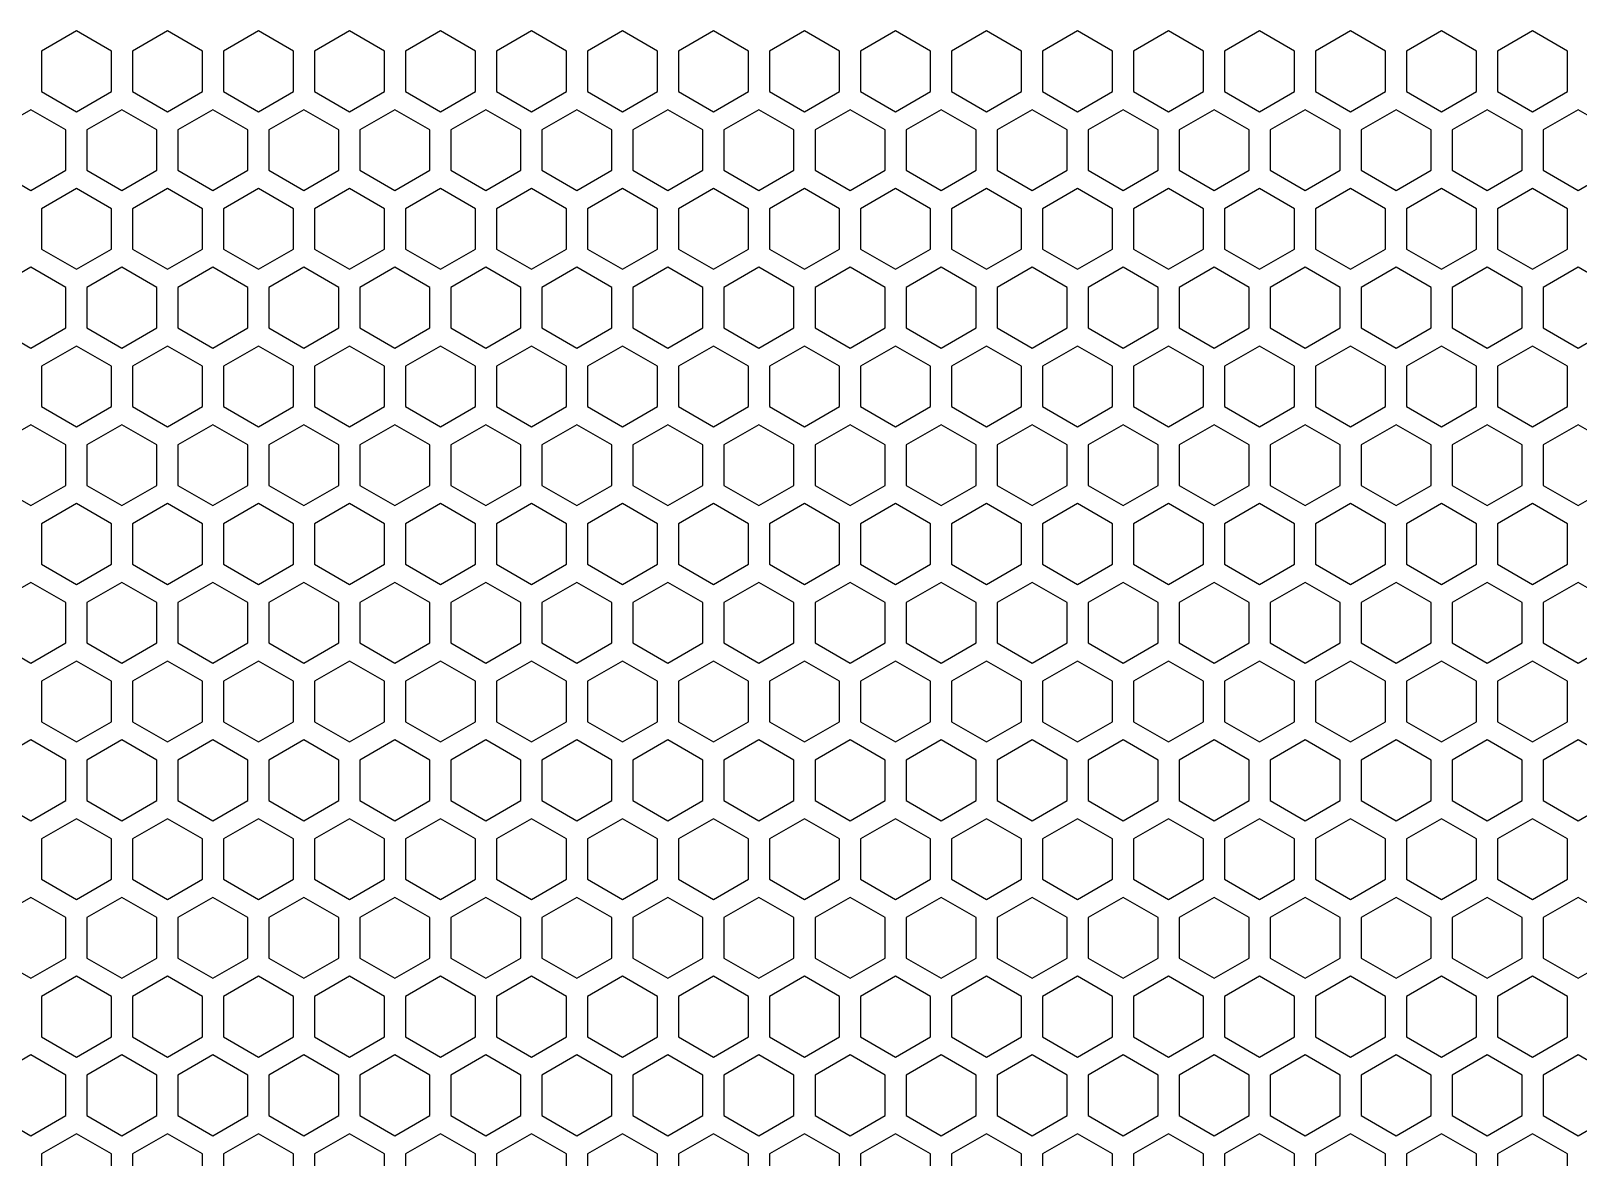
# Model space of a CAD drawing. Header units: millimetres. Extents: x 0 to 430, y 0 to 500.
# Drawn here: x 215 to 325.5, y 245.6 to 326.1 of the extents above; entities that cross this region are included whole.
import ezdxf

# ---------------------------------------------------------------- set-up
doc = ezdxf.new("R2010")
doc.units = ezdxf.units.MM
doc.layers.add('CUT', color=1, linetype='CONTINUOUS')

msp = doc.modelspace()

# ---------------------------------------------------------------- linework, layer by layer
at = {"layer": 'CUT'}
for points in [[(220.75, 324.6225), (218.25, 326.0659), (215.75, 324.6225), (215.75, 321.7358), (218.25, 320.2924), (220.75, 321.7358)], [(227.25, 324.6225), (224.75, 326.0659), (222.25, 324.6225), (222.25, 321.7358), (224.75, 320.2924), (227.25, 321.7358)], [(233.75, 324.6225), (231.25, 326.0659), (228.75, 324.6225), (228.75, 321.7358), (231.25, 320.2924), (233.75, 321.7358)], [(240.25, 324.6225), (237.75, 326.0659), (235.25, 324.6225), (235.25, 321.7358), (237.75, 320.2924), (240.25, 321.7358)], [(246.75, 324.6225), (244.25, 326.0659), (241.75, 324.6225), (241.75, 321.7358), (244.25, 320.2924), (246.75, 321.7358)], [(253.25, 324.6225), (250.75, 326.0659), (248.25, 324.6225), (248.25, 321.7358), (250.75, 320.2924), (253.25, 321.7358)], [(259.75, 324.6225), (257.25, 326.0659), (254.75, 324.6225), (254.75, 321.7358), (257.25, 320.2924), (259.75, 321.7358)], [(266.25, 324.6225), (263.75, 326.0659), (261.25, 324.6225), (261.25, 321.7358), (263.75, 320.2924), (266.25, 321.7358)], [(272.75, 324.6225), (270.25, 326.0659), (267.75, 324.6225), (267.75, 321.7358), (270.25, 320.2924), (272.75, 321.7358)], [(279.25, 324.6225), (276.75, 326.0659), (274.25, 324.6225), (274.25, 321.7358), (276.75, 320.2924), (279.25, 321.7358)], [(285.75, 324.6225), (283.25, 326.0659), (280.75, 324.6225), (280.75, 321.7358), (283.25, 320.2924), (285.75, 321.7358)], [(292.25, 324.6225), (289.75, 326.0659), (287.25, 324.6225), (287.25, 321.7358), (289.75, 320.2924), (292.25, 321.7358)], [(298.75, 324.6225), (296.25, 326.0659), (293.75, 324.6225), (293.75, 321.7358), (296.25, 320.2924), (298.75, 321.7358)], [(305.25, 324.6225), (302.75, 326.0659), (300.25, 324.6225), (300.25, 321.7358), (302.75, 320.2924), (305.25, 321.7358)], [(311.75, 324.6225), (309.25, 326.0659), (306.75, 324.6225), (306.75, 321.7358), (309.25, 320.2924), (311.75, 321.7358)], [(318.25, 324.6225), (315.75, 326.0659), (313.25, 324.6225), (313.25, 321.7358), (315.75, 320.2924), (318.25, 321.7358)], [(324.75, 324.6225), (322.25, 326.0659), (319.75, 324.6225), (319.75, 321.7358), (322.25, 320.2924), (324.75, 321.7358)], [(217.5, 318.9934), (215, 320.4367), (212.5, 318.9934), (212.5, 316.1066), (215, 314.6632), (217.5, 316.1066)], [(224, 318.9934), (221.5, 320.4367), (219, 318.9934), (219, 316.1066), (221.5, 314.6632), (224, 316.1066)], [(230.5, 318.9934), (228, 320.4367), (225.5, 318.9934), (225.5, 316.1066), (228, 314.6632), (230.5, 316.1066)], [(237, 318.9934), (234.5, 320.4367), (232, 318.9934), (232, 316.1066), (234.5, 314.6632), (237, 316.1066)], [(243.5, 318.9934), (241, 320.4367), (238.5, 318.9934), (238.5, 316.1066), (241, 314.6632), (243.5, 316.1066)], [(250, 318.9934), (247.5, 320.4367), (245, 318.9934), (245, 316.1066), (247.5, 314.6632), (250, 316.1066)], [(256.5, 318.9934), (254, 320.4367), (251.5, 318.9934), (251.5, 316.1066), (254, 314.6632), (256.5, 316.1066)], [(263, 318.9934), (260.5, 320.4367), (258, 318.9934), (258, 316.1066), (260.5, 314.6632), (263, 316.1066)], [(269.5, 318.9934), (267, 320.4367), (264.5, 318.9934), (264.5, 316.1066), (267, 314.6632), (269.5, 316.1066)], [(276, 318.9934), (273.5, 320.4367), (271, 318.9934), (271, 316.1066), (273.5, 314.6632), (276, 316.1066)], [(282.5, 318.9934), (280, 320.4367), (277.5, 318.9934), (277.5, 316.1066), (280, 314.6632), (282.5, 316.1066)], [(289, 318.9934), (286.5, 320.4367), (284, 318.9934), (284, 316.1066), (286.5, 314.6632), (289, 316.1066)], [(295.5, 318.9934), (293, 320.4367), (290.5, 318.9934), (290.5, 316.1066), (293, 314.6632), (295.5, 316.1066)], [(302, 318.9934), (299.5, 320.4367), (297, 318.9934), (297, 316.1066), (299.5, 314.6632), (302, 316.1066)], [(308.5, 318.9934), (306, 320.4367), (303.5, 318.9934), (303.5, 316.1066), (306, 314.6632), (308.5, 316.1066)], [(315, 318.9934), (312.5, 320.4367), (310, 318.9934), (310, 316.1066), (312.5, 314.6632), (315, 316.1066)], [(321.5, 318.9934), (319, 320.4367), (316.5, 318.9934), (316.5, 316.1066), (319, 314.6632), (321.5, 316.1066)], [(328, 318.9934), (325.5, 320.4367), (323, 318.9934), (323, 316.1066), (325.5, 314.6632), (328, 316.1066)], [(220.75, 313.3642), (218.25, 314.8076), (215.75, 313.3642), (215.75, 310.4774), (218.25, 309.0341), (220.75, 310.4774)], [(227.25, 313.3642), (224.75, 314.8076), (222.25, 313.3642), (222.25, 310.4774), (224.75, 309.0341), (227.25, 310.4774)], [(233.75, 313.3642), (231.25, 314.8076), (228.75, 313.3642), (228.75, 310.4774), (231.25, 309.0341), (233.75, 310.4774)], [(240.25, 313.3642), (237.75, 314.8076), (235.25, 313.3642), (235.25, 310.4774), (237.75, 309.0341), (240.25, 310.4774)], [(246.75, 313.3642), (244.25, 314.8076), (241.75, 313.3642), (241.75, 310.4774), (244.25, 309.0341), (246.75, 310.4774)], [(253.25, 313.3642), (250.75, 314.8076), (248.25, 313.3642), (248.25, 310.4774), (250.75, 309.0341), (253.25, 310.4774)], [(259.75, 313.3642), (257.25, 314.8076), (254.75, 313.3642), (254.75, 310.4774), (257.25, 309.0341), (259.75, 310.4774)], [(266.25, 313.3642), (263.75, 314.8076), (261.25, 313.3642), (261.25, 310.4774), (263.75, 309.0341), (266.25, 310.4774)], [(272.75, 313.3642), (270.25, 314.8076), (267.75, 313.3642), (267.75, 310.4774), (270.25, 309.0341), (272.75, 310.4774)], [(279.25, 313.3642), (276.75, 314.8076), (274.25, 313.3642), (274.25, 310.4774), (276.75, 309.0341), (279.25, 310.4774)], [(285.75, 313.3642), (283.25, 314.8076), (280.75, 313.3642), (280.75, 310.4774), (283.25, 309.0341), (285.75, 310.4774)], [(292.25, 313.3642), (289.75, 314.8076), (287.25, 313.3642), (287.25, 310.4774), (289.75, 309.0341), (292.25, 310.4774)], [(298.75, 313.3642), (296.25, 314.8076), (293.75, 313.3642), (293.75, 310.4774), (296.25, 309.0341), (298.75, 310.4774)], [(305.25, 313.3642), (302.75, 314.8076), (300.25, 313.3642), (300.25, 310.4774), (302.75, 309.0341), (305.25, 310.4774)], [(311.75, 313.3642), (309.25, 314.8076), (306.75, 313.3642), (306.75, 310.4774), (309.25, 309.0341), (311.75, 310.4774)], [(318.25, 313.3642), (315.75, 314.8076), (313.25, 313.3642), (313.25, 310.4774), (315.75, 309.0341), (318.25, 310.4774)], [(324.75, 313.3642), (322.25, 314.8076), (319.75, 313.3642), (319.75, 310.4774), (322.25, 309.0341), (324.75, 310.4774)], [(217.5, 307.735), (215, 309.1784), (212.5, 307.735), (212.5, 304.8483), (215, 303.4049), (217.5, 304.8483)], [(224, 307.735), (221.5, 309.1784), (219, 307.735), (219, 304.8483), (221.5, 303.4049), (224, 304.8483)], [(230.5, 307.735), (228, 309.1784), (225.5, 307.735), (225.5, 304.8483), (228, 303.4049), (230.5, 304.8483)], [(237, 307.735), (234.5, 309.1784), (232, 307.735), (232, 304.8483), (234.5, 303.4049), (237, 304.8483)], [(243.5, 307.735), (241, 309.1784), (238.5, 307.735), (238.5, 304.8483), (241, 303.4049), (243.5, 304.8483)], [(250, 307.735), (247.5, 309.1784), (245, 307.735), (245, 304.8483), (247.5, 303.4049), (250, 304.8483)], [(256.5, 307.735), (254, 309.1784), (251.5, 307.735), (251.5, 304.8483), (254, 303.4049), (256.5, 304.8483)], [(263, 307.735), (260.5, 309.1784), (258, 307.735), (258, 304.8483), (260.5, 303.4049), (263, 304.8483)], [(269.5, 307.735), (267, 309.1784), (264.5, 307.735), (264.5, 304.8483), (267, 303.4049), (269.5, 304.8483)], [(276, 307.735), (273.5, 309.1784), (271, 307.735), (271, 304.8483), (273.5, 303.4049), (276, 304.8483)], [(282.5, 307.735), (280, 309.1784), (277.5, 307.735), (277.5, 304.8483), (280, 303.4049), (282.5, 304.8483)], [(289, 307.735), (286.5, 309.1784), (284, 307.735), (284, 304.8483), (286.5, 303.4049), (289, 304.8483)], [(295.5, 307.735), (293, 309.1784), (290.5, 307.735), (290.5, 304.8483), (293, 303.4049), (295.5, 304.8483)], [(302, 307.735), (299.5, 309.1784), (297, 307.735), (297, 304.8483), (299.5, 303.4049), (302, 304.8483)], [(308.5, 307.735), (306, 309.1784), (303.5, 307.735), (303.5, 304.8483), (306, 303.4049), (308.5, 304.8483)], [(315, 307.735), (312.5, 309.1784), (310, 307.735), (310, 304.8483), (312.5, 303.4049), (315, 304.8483)], [(321.5, 307.735), (319, 309.1784), (316.5, 307.735), (316.5, 304.8483), (319, 303.4049), (321.5, 304.8483)], [(328, 307.735), (325.5, 309.1784), (323, 307.735), (323, 304.8483), (325.5, 303.4049), (328, 304.8483)], [(220.75, 302.1059), (218.25, 303.5492), (215.75, 302.1059), (215.75, 299.2191), (218.25, 297.7757), (220.75, 299.2191)], [(227.25, 302.1059), (224.75, 303.5492), (222.25, 302.1059), (222.25, 299.2191), (224.75, 297.7757), (227.25, 299.2191)], [(233.75, 302.1059), (231.25, 303.5492), (228.75, 302.1059), (228.75, 299.2191), (231.25, 297.7757), (233.75, 299.2191)], [(240.25, 302.1059), (237.75, 303.5492), (235.25, 302.1059), (235.25, 299.2191), (237.75, 297.7757), (240.25, 299.2191)], [(246.75, 302.1059), (244.25, 303.5492), (241.75, 302.1059), (241.75, 299.2191), (244.25, 297.7757), (246.75, 299.2191)], [(253.25, 302.1059), (250.75, 303.5492), (248.25, 302.1059), (248.25, 299.2191), (250.75, 297.7757), (253.25, 299.2191)], [(259.75, 302.1059), (257.25, 303.5492), (254.75, 302.1059), (254.75, 299.2191), (257.25, 297.7757), (259.75, 299.2191)], [(266.25, 302.1059), (263.75, 303.5492), (261.25, 302.1059), (261.25, 299.2191), (263.75, 297.7757), (266.25, 299.2191)], [(272.75, 302.1059), (270.25, 303.5492), (267.75, 302.1059), (267.75, 299.2191), (270.25, 297.7757), (272.75, 299.2191)], [(279.25, 302.1059), (276.75, 303.5492), (274.25, 302.1059), (274.25, 299.2191), (276.75, 297.7757), (279.25, 299.2191)], [(285.75, 302.1059), (283.25, 303.5492), (280.75, 302.1059), (280.75, 299.2191), (283.25, 297.7757), (285.75, 299.2191)], [(292.25, 302.1059), (289.75, 303.5492), (287.25, 302.1059), (287.25, 299.2191), (289.75, 297.7757), (292.25, 299.2191)], [(298.75, 302.1059), (296.25, 303.5492), (293.75, 302.1059), (293.75, 299.2191), (296.25, 297.7757), (298.75, 299.2191)], [(305.25, 302.1059), (302.75, 303.5492), (300.25, 302.1059), (300.25, 299.2191), (302.75, 297.7757), (305.25, 299.2191)], [(311.75, 302.1059), (309.25, 303.5492), (306.75, 302.1059), (306.75, 299.2191), (309.25, 297.7757), (311.75, 299.2191)], [(318.25, 302.1059), (315.75, 303.5492), (313.25, 302.1059), (313.25, 299.2191), (315.75, 297.7757), (318.25, 299.2191)], [(324.75, 302.1059), (322.25, 303.5492), (319.75, 302.1059), (319.75, 299.2191), (322.25, 297.7757), (324.75, 299.2191)], [(217.5, 296.4767), (215, 297.9201), (212.5, 296.4767), (212.5, 293.5899), (215, 292.1466), (217.5, 293.5899)], [(224, 296.4767), (221.5, 297.9201), (219, 296.4767), (219, 293.5899), (221.5, 292.1466), (224, 293.5899)], [(230.5, 296.4767), (228, 297.9201), (225.5, 296.4767), (225.5, 293.5899), (228, 292.1466), (230.5, 293.5899)], [(237, 296.4767), (234.5, 297.9201), (232, 296.4767), (232, 293.5899), (234.5, 292.1466), (237, 293.5899)], [(243.5, 296.4767), (241, 297.9201), (238.5, 296.4767), (238.5, 293.5899), (241, 292.1466), (243.5, 293.5899)], [(250, 296.4767), (247.5, 297.9201), (245, 296.4767), (245, 293.5899), (247.5, 292.1466), (250, 293.5899)], [(256.5, 296.4767), (254, 297.9201), (251.5, 296.4767), (251.5, 293.5899), (254, 292.1466), (256.5, 293.5899)], [(263, 296.4767), (260.5, 297.9201), (258, 296.4767), (258, 293.5899), (260.5, 292.1466), (263, 293.5899)], [(269.5, 296.4767), (267, 297.9201), (264.5, 296.4767), (264.5, 293.5899), (267, 292.1466), (269.5, 293.5899)], [(276, 296.4767), (273.5, 297.9201), (271, 296.4767), (271, 293.5899), (273.5, 292.1466), (276, 293.5899)], [(282.5, 296.4767), (280, 297.9201), (277.5, 296.4767), (277.5, 293.5899), (280, 292.1466), (282.5, 293.5899)], [(289, 296.4767), (286.5, 297.9201), (284, 296.4767), (284, 293.5899), (286.5, 292.1466), (289, 293.5899)], [(295.5, 296.4767), (293, 297.9201), (290.5, 296.4767), (290.5, 293.5899), (293, 292.1466), (295.5, 293.5899)], [(302, 296.4767), (299.5, 297.9201), (297, 296.4767), (297, 293.5899), (299.5, 292.1466), (302, 293.5899)], [(308.5, 296.4767), (306, 297.9201), (303.5, 296.4767), (303.5, 293.5899), (306, 292.1466), (308.5, 293.5899)], [(315, 296.4767), (312.5, 297.9201), (310, 296.4767), (310, 293.5899), (312.5, 292.1466), (315, 293.5899)], [(321.5, 296.4767), (319, 297.9201), (316.5, 296.4767), (316.5, 293.5899), (319, 292.1466), (321.5, 293.5899)], [(328, 296.4767), (325.5, 297.9201), (323, 296.4767), (323, 293.5899), (325.5, 292.1466), (328, 293.5899)], [(220.75, 290.8475), (218.25, 292.2909), (215.75, 290.8475), (215.75, 287.9608), (218.25, 286.5174), (220.75, 287.9608)], [(227.25, 290.8475), (224.75, 292.2909), (222.25, 290.8475), (222.25, 287.9608), (224.75, 286.5174), (227.25, 287.9608)], [(233.75, 290.8475), (231.25, 292.2909), (228.75, 290.8475), (228.75, 287.9608), (231.25, 286.5174), (233.75, 287.9608)], [(240.25, 290.8475), (237.75, 292.2909), (235.25, 290.8475), (235.25, 287.9608), (237.75, 286.5174), (240.25, 287.9608)], [(246.75, 290.8475), (244.25, 292.2909), (241.75, 290.8475), (241.75, 287.9608), (244.25, 286.5174), (246.75, 287.9608)], [(253.25, 290.8475), (250.75, 292.2909), (248.25, 290.8475), (248.25, 287.9608), (250.75, 286.5174), (253.25, 287.9608)], [(259.75, 290.8475), (257.25, 292.2909), (254.75, 290.8475), (254.75, 287.9608), (257.25, 286.5174), (259.75, 287.9608)], [(266.25, 290.8475), (263.75, 292.2909), (261.25, 290.8475), (261.25, 287.9608), (263.75, 286.5174), (266.25, 287.9608)], [(272.75, 290.8475), (270.25, 292.2909), (267.75, 290.8475), (267.75, 287.9608), (270.25, 286.5174), (272.75, 287.9608)], [(279.25, 290.8475), (276.75, 292.2909), (274.25, 290.8475), (274.25, 287.9608), (276.75, 286.5174), (279.25, 287.9608)], [(285.75, 290.8475), (283.25, 292.2909), (280.75, 290.8475), (280.75, 287.9608), (283.25, 286.5174), (285.75, 287.9608)], [(292.25, 290.8475), (289.75, 292.2909), (287.25, 290.8475), (287.25, 287.9608), (289.75, 286.5174), (292.25, 287.9608)], [(298.75, 290.8475), (296.25, 292.2909), (293.75, 290.8475), (293.75, 287.9608), (296.25, 286.5174), (298.75, 287.9608)], [(305.25, 290.8475), (302.75, 292.2909), (300.25, 290.8475), (300.25, 287.9608), (302.75, 286.5174), (305.25, 287.9608)], [(311.75, 290.8475), (309.25, 292.2909), (306.75, 290.8475), (306.75, 287.9608), (309.25, 286.5174), (311.75, 287.9608)], [(318.25, 290.8475), (315.75, 292.2909), (313.25, 290.8475), (313.25, 287.9608), (315.75, 286.5174), (318.25, 287.9608)], [(324.75, 290.8475), (322.25, 292.2909), (319.75, 290.8475), (319.75, 287.9608), (322.25, 286.5174), (324.75, 287.9608)], [(217.5, 285.2184), (215, 286.6617), (212.5, 285.2184), (212.5, 282.3316), (215, 280.8882), (217.5, 282.3316)], [(224, 285.2184), (221.5, 286.6617), (219, 285.2184), (219, 282.3316), (221.5, 280.8882), (224, 282.3316)], [(230.5, 285.2184), (228, 286.6617), (225.5, 285.2184), (225.5, 282.3316), (228, 280.8882), (230.5, 282.3316)], [(237, 285.2184), (234.5, 286.6617), (232, 285.2184), (232, 282.3316), (234.5, 280.8882), (237, 282.3316)], [(243.5, 285.2184), (241, 286.6617), (238.5, 285.2184), (238.5, 282.3316), (241, 280.8882), (243.5, 282.3316)], [(250, 285.2184), (247.5, 286.6617), (245, 285.2184), (245, 282.3316), (247.5, 280.8882), (250, 282.3316)], [(256.5, 285.2184), (254, 286.6617), (251.5, 285.2184), (251.5, 282.3316), (254, 280.8882), (256.5, 282.3316)], [(263, 285.2184), (260.5, 286.6617), (258, 285.2184), (258, 282.3316), (260.5, 280.8882), (263, 282.3316)], [(269.5, 285.2184), (267, 286.6617), (264.5, 285.2184), (264.5, 282.3316), (267, 280.8882), (269.5, 282.3316)], [(276, 285.2184), (273.5, 286.6617), (271, 285.2184), (271, 282.3316), (273.5, 280.8882), (276, 282.3316)], [(282.5, 285.2184), (280, 286.6617), (277.5, 285.2184), (277.5, 282.3316), (280, 280.8882), (282.5, 282.3316)], [(289, 285.2184), (286.5, 286.6617), (284, 285.2184), (284, 282.3316), (286.5, 280.8882), (289, 282.3316)], [(295.5, 285.2184), (293, 286.6617), (290.5, 285.2184), (290.5, 282.3316), (293, 280.8882), (295.5, 282.3316)], [(302, 285.2184), (299.5, 286.6617), (297, 285.2184), (297, 282.3316), (299.5, 280.8882), (302, 282.3316)], [(308.5, 285.2184), (306, 286.6617), (303.5, 285.2184), (303.5, 282.3316), (306, 280.8882), (308.5, 282.3316)], [(315, 285.2184), (312.5, 286.6617), (310, 285.2184), (310, 282.3316), (312.5, 280.8882), (315, 282.3316)], [(321.5, 285.2184), (319, 286.6617), (316.5, 285.2184), (316.5, 282.3316), (319, 280.8882), (321.5, 282.3316)], [(328, 285.2184), (325.5, 286.6617), (323, 285.2184), (323, 282.3316), (325.5, 280.8882), (328, 282.3316)], [(220.75, 279.5892), (218.25, 281.0326), (215.75, 279.5892), (215.75, 276.7024), (218.25, 275.2591), (220.75, 276.7024)], [(227.25, 279.5892), (224.75, 281.0326), (222.25, 279.5892), (222.25, 276.7024), (224.75, 275.2591), (227.25, 276.7024)], [(233.75, 279.5892), (231.25, 281.0326), (228.75, 279.5892), (228.75, 276.7024), (231.25, 275.2591), (233.75, 276.7024)], [(240.25, 279.5892), (237.75, 281.0326), (235.25, 279.5892), (235.25, 276.7024), (237.75, 275.2591), (240.25, 276.7024)], [(246.75, 279.5892), (244.25, 281.0326), (241.75, 279.5892), (241.75, 276.7024), (244.25, 275.2591), (246.75, 276.7024)], [(253.25, 279.5892), (250.75, 281.0326), (248.25, 279.5892), (248.25, 276.7024), (250.75, 275.2591), (253.25, 276.7024)], [(259.75, 279.5892), (257.25, 281.0326), (254.75, 279.5892), (254.75, 276.7024), (257.25, 275.2591), (259.75, 276.7024)], [(266.25, 279.5892), (263.75, 281.0326), (261.25, 279.5892), (261.25, 276.7024), (263.75, 275.2591), (266.25, 276.7024)], [(272.75, 279.5892), (270.25, 281.0326), (267.75, 279.5892), (267.75, 276.7024), (270.25, 275.2591), (272.75, 276.7024)], [(279.25, 279.5892), (276.75, 281.0326), (274.25, 279.5892), (274.25, 276.7024), (276.75, 275.2591), (279.25, 276.7024)], [(285.75, 279.5892), (283.25, 281.0326), (280.75, 279.5892), (280.75, 276.7024), (283.25, 275.2591), (285.75, 276.7024)], [(292.25, 279.5892), (289.75, 281.0326), (287.25, 279.5892), (287.25, 276.7024), (289.75, 275.2591), (292.25, 276.7024)], [(298.75, 279.5892), (296.25, 281.0326), (293.75, 279.5892), (293.75, 276.7024), (296.25, 275.2591), (298.75, 276.7024)], [(305.25, 279.5892), (302.75, 281.0326), (300.25, 279.5892), (300.25, 276.7024), (302.75, 275.2591), (305.25, 276.7024)], [(311.75, 279.5892), (309.25, 281.0326), (306.75, 279.5892), (306.75, 276.7024), (309.25, 275.2591), (311.75, 276.7024)], [(318.25, 279.5892), (315.75, 281.0326), (313.25, 279.5892), (313.25, 276.7024), (315.75, 275.2591), (318.25, 276.7024)], [(324.75, 279.5892), (322.25, 281.0326), (319.75, 279.5892), (319.75, 276.7024), (322.25, 275.2591), (324.75, 276.7024)], [(217.5, 273.96), (215, 275.4034), (212.5, 273.96), (212.5, 271.0733), (215, 269.6299), (217.5, 271.0733)], [(224, 273.96), (221.5, 275.4034), (219, 273.96), (219, 271.0733), (221.5, 269.6299), (224, 271.0733)], [(230.5, 273.96), (228, 275.4034), (225.5, 273.96), (225.5, 271.0733), (228, 269.6299), (230.5, 271.0733)], [(237, 273.96), (234.5, 275.4034), (232, 273.96), (232, 271.0733), (234.5, 269.6299), (237, 271.0733)], [(243.5, 273.96), (241, 275.4034), (238.5, 273.96), (238.5, 271.0733), (241, 269.6299), (243.5, 271.0733)], [(250, 273.96), (247.5, 275.4034), (245, 273.96), (245, 271.0733), (247.5, 269.6299), (250, 271.0733)], [(256.5, 273.96), (254, 275.4034), (251.5, 273.96), (251.5, 271.0733), (254, 269.6299), (256.5, 271.0733)], [(263, 273.96), (260.5, 275.4034), (258, 273.96), (258, 271.0733), (260.5, 269.6299), (263, 271.0733)], [(269.5, 273.96), (267, 275.4034), (264.5, 273.96), (264.5, 271.0733), (267, 269.6299), (269.5, 271.0733)], [(276, 273.96), (273.5, 275.4034), (271, 273.96), (271, 271.0733), (273.5, 269.6299), (276, 271.0733)], [(282.5, 273.96), (280, 275.4034), (277.5, 273.96), (277.5, 271.0733), (280, 269.6299), (282.5, 271.0733)], [(289, 273.96), (286.5, 275.4034), (284, 273.96), (284, 271.0733), (286.5, 269.6299), (289, 271.0733)], [(295.5, 273.96), (293, 275.4034), (290.5, 273.96), (290.5, 271.0733), (293, 269.6299), (295.5, 271.0733)], [(302, 273.96), (299.5, 275.4034), (297, 273.96), (297, 271.0733), (299.5, 269.6299), (302, 271.0733)], [(308.5, 273.96), (306, 275.4034), (303.5, 273.96), (303.5, 271.0733), (306, 269.6299), (308.5, 271.0733)], [(315, 273.96), (312.5, 275.4034), (310, 273.96), (310, 271.0733), (312.5, 269.6299), (315, 271.0733)], [(321.5, 273.96), (319, 275.4034), (316.5, 273.96), (316.5, 271.0733), (319, 269.6299), (321.5, 271.0733)], [(328, 273.96), (325.5, 275.4034), (323, 273.96), (323, 271.0733), (325.5, 269.6299), (328, 271.0733)], [(220.75, 268.3309), (218.25, 269.7742), (215.75, 268.3309), (215.75, 265.4441), (218.25, 264.0007), (220.75, 265.4441)], [(227.25, 268.3309), (224.75, 269.7742), (222.25, 268.3309), (222.25, 265.4441), (224.75, 264.0007), (227.25, 265.4441)], [(233.75, 268.3309), (231.25, 269.7742), (228.75, 268.3309), (228.75, 265.4441), (231.25, 264.0007), (233.75, 265.4441)], [(240.25, 268.3309), (237.75, 269.7742), (235.25, 268.3309), (235.25, 265.4441), (237.75, 264.0007), (240.25, 265.4441)], [(246.75, 268.3309), (244.25, 269.7742), (241.75, 268.3309), (241.75, 265.4441), (244.25, 264.0007), (246.75, 265.4441)], [(253.25, 268.3309), (250.75, 269.7742), (248.25, 268.3309), (248.25, 265.4441), (250.75, 264.0007), (253.25, 265.4441)], [(259.75, 268.3309), (257.25, 269.7742), (254.75, 268.3309), (254.75, 265.4441), (257.25, 264.0007), (259.75, 265.4441)], [(266.25, 268.3309), (263.75, 269.7742), (261.25, 268.3309), (261.25, 265.4441), (263.75, 264.0007), (266.25, 265.4441)], [(272.75, 268.3309), (270.25, 269.7742), (267.75, 268.3309), (267.75, 265.4441), (270.25, 264.0007), (272.75, 265.4441)], [(279.25, 268.3309), (276.75, 269.7742), (274.25, 268.3309), (274.25, 265.4441), (276.75, 264.0007), (279.25, 265.4441)], [(285.75, 268.3309), (283.25, 269.7742), (280.75, 268.3309), (280.75, 265.4441), (283.25, 264.0007), (285.75, 265.4441)], [(292.25, 268.3309), (289.75, 269.7742), (287.25, 268.3309), (287.25, 265.4441), (289.75, 264.0007), (292.25, 265.4441)], [(298.75, 268.3309), (296.25, 269.7742), (293.75, 268.3309), (293.75, 265.4441), (296.25, 264.0007), (298.75, 265.4441)], [(305.25, 268.3309), (302.75, 269.7742), (300.25, 268.3309), (300.25, 265.4441), (302.75, 264.0007), (305.25, 265.4441)], [(311.75, 268.3309), (309.25, 269.7742), (306.75, 268.3309), (306.75, 265.4441), (309.25, 264.0007), (311.75, 265.4441)], [(318.25, 268.3309), (315.75, 269.7742), (313.25, 268.3309), (313.25, 265.4441), (315.75, 264.0007), (318.25, 265.4441)], [(324.75, 268.3309), (322.25, 269.7742), (319.75, 268.3309), (319.75, 265.4441), (322.25, 264.0007), (324.75, 265.4441)], [(217.5, 262.7017), (215, 264.1451), (212.5, 262.7017), (212.5, 259.815), (215, 258.3716), (217.5, 259.815)], [(224, 262.7017), (221.5, 264.1451), (219, 262.7017), (219, 259.815), (221.5, 258.3716), (224, 259.815)], [(230.5, 262.7017), (228, 264.1451), (225.5, 262.7017), (225.5, 259.815), (228, 258.3716), (230.5, 259.815)], [(237, 262.7017), (234.5, 264.1451), (232, 262.7017), (232, 259.815), (234.5, 258.3716), (237, 259.815)], [(243.5, 262.7017), (241, 264.1451), (238.5, 262.7017), (238.5, 259.815), (241, 258.3716), (243.5, 259.815)], [(250, 262.7017), (247.5, 264.1451), (245, 262.7017), (245, 259.815), (247.5, 258.3716), (250, 259.815)], [(256.5, 262.7017), (254, 264.1451), (251.5, 262.7017), (251.5, 259.815), (254, 258.3716), (256.5, 259.815)], [(263, 262.7017), (260.5, 264.1451), (258, 262.7017), (258, 259.815), (260.5, 258.3716), (263, 259.815)], [(269.5, 262.7017), (267, 264.1451), (264.5, 262.7017), (264.5, 259.815), (267, 258.3716), (269.5, 259.815)], [(276, 262.7017), (273.5, 264.1451), (271, 262.7017), (271, 259.815), (273.5, 258.3716), (276, 259.815)], [(282.5, 262.7017), (280, 264.1451), (277.5, 262.7017), (277.5, 259.815), (280, 258.3716), (282.5, 259.815)], [(289, 262.7017), (286.5, 264.1451), (284, 262.7017), (284, 259.815), (286.5, 258.3716), (289, 259.815)], [(295.5, 262.7017), (293, 264.1451), (290.5, 262.7017), (290.5, 259.815), (293, 258.3716), (295.5, 259.815)], [(302, 262.7017), (299.5, 264.1451), (297, 262.7017), (297, 259.815), (299.5, 258.3716), (302, 259.815)], [(308.5, 262.7017), (306, 264.1451), (303.5, 262.7017), (303.5, 259.815), (306, 258.3716), (308.5, 259.815)], [(315, 262.7017), (312.5, 264.1451), (310, 262.7017), (310, 259.815), (312.5, 258.3716), (315, 259.815)], [(321.5, 262.7017), (319, 264.1451), (316.5, 262.7017), (316.5, 259.815), (319, 258.3716), (321.5, 259.815)], [(328, 262.7017), (325.5, 264.1451), (323, 262.7017), (323, 259.815), (325.5, 258.3716), (328, 259.815)], [(220.75, 257.0725), (218.25, 258.5159), (215.75, 257.0725), (215.75, 254.1858), (218.25, 252.7424), (220.75, 254.1858)], [(227.25, 257.0725), (224.75, 258.5159), (222.25, 257.0725), (222.25, 254.1858), (224.75, 252.7424), (227.25, 254.1858)], [(233.75, 257.0725), (231.25, 258.5159), (228.75, 257.0725), (228.75, 254.1858), (231.25, 252.7424), (233.75, 254.1858)], [(240.25, 257.0725), (237.75, 258.5159), (235.25, 257.0725), (235.25, 254.1858), (237.75, 252.7424), (240.25, 254.1858)], [(246.75, 257.0725), (244.25, 258.5159), (241.75, 257.0725), (241.75, 254.1858), (244.25, 252.7424), (246.75, 254.1858)], [(253.25, 257.0725), (250.75, 258.5159), (248.25, 257.0725), (248.25, 254.1858), (250.75, 252.7424), (253.25, 254.1858)], [(259.75, 257.0725), (257.25, 258.5159), (254.75, 257.0725), (254.75, 254.1858), (257.25, 252.7424), (259.75, 254.1858)], [(266.25, 257.0725), (263.75, 258.5159), (261.25, 257.0725), (261.25, 254.1858), (263.75, 252.7424), (266.25, 254.1858)], [(272.75, 257.0725), (270.25, 258.5159), (267.75, 257.0725), (267.75, 254.1858), (270.25, 252.7424), (272.75, 254.1858)], [(279.25, 257.0725), (276.75, 258.5159), (274.25, 257.0725), (274.25, 254.1858), (276.75, 252.7424), (279.25, 254.1858)], [(285.75, 257.0725), (283.25, 258.5159), (280.75, 257.0725), (280.75, 254.1858), (283.25, 252.7424), (285.75, 254.1858)], [(292.25, 257.0725), (289.75, 258.5159), (287.25, 257.0725), (287.25, 254.1858), (289.75, 252.7424), (292.25, 254.1858)], [(298.75, 257.0725), (296.25, 258.5159), (293.75, 257.0725), (293.75, 254.1858), (296.25, 252.7424), (298.75, 254.1858)], [(305.25, 257.0725), (302.75, 258.5159), (300.25, 257.0725), (300.25, 254.1858), (302.75, 252.7424), (305.25, 254.1858)], [(311.75, 257.0725), (309.25, 258.5159), (306.75, 257.0725), (306.75, 254.1858), (309.25, 252.7424), (311.75, 254.1858)], [(318.25, 257.0725), (315.75, 258.5159), (313.25, 257.0725), (313.25, 254.1858), (315.75, 252.7424), (318.25, 254.1858)], [(324.75, 257.0725), (322.25, 258.5159), (319.75, 257.0725), (319.75, 254.1858), (322.25, 252.7424), (324.75, 254.1858)], [(217.5, 251.4434), (215, 252.8868), (212.5, 251.4434), (212.5, 248.5566), (215, 247.1132), (217.5, 248.5566)], [(224, 251.4434), (221.5, 252.8868), (219, 251.4434), (219, 248.5566), (221.5, 247.1132), (224, 248.5566)], [(230.5, 251.4434), (228, 252.8868), (225.5, 251.4434), (225.5, 248.5566), (228, 247.1132), (230.5, 248.5566)], [(237, 251.4434), (234.5, 252.8868), (232, 251.4434), (232, 248.5566), (234.5, 247.1132), (237, 248.5566)], [(243.5, 251.4434), (241, 252.8868), (238.5, 251.4434), (238.5, 248.5566), (241, 247.1132), (243.5, 248.5566)], [(250, 251.4434), (247.5, 252.8868), (245, 251.4434), (245, 248.5566), (247.5, 247.1132), (250, 248.5566)], [(256.5, 251.4434), (254, 252.8868), (251.5, 251.4434), (251.5, 248.5566), (254, 247.1132), (256.5, 248.5566)], [(263, 251.4434), (260.5, 252.8868), (258, 251.4434), (258, 248.5566), (260.5, 247.1132), (263, 248.5566)], [(269.5, 251.4434), (267, 252.8868), (264.5, 251.4434), (264.5, 248.5566), (267, 247.1132), (269.5, 248.5566)], [(276, 251.4434), (273.5, 252.8868), (271, 251.4434), (271, 248.5566), (273.5, 247.1132), (276, 248.5566)], [(282.5, 251.4434), (280, 252.8868), (277.5, 251.4434), (277.5, 248.5566), (280, 247.1132), (282.5, 248.5566)], [(289, 251.4434), (286.5, 252.8868), (284, 251.4434), (284, 248.5566), (286.5, 247.1132), (289, 248.5566)], [(295.5, 251.4434), (293, 252.8868), (290.5, 251.4434), (290.5, 248.5566), (293, 247.1132), (295.5, 248.5566)], [(302, 251.4434), (299.5, 252.8868), (297, 251.4434), (297, 248.5566), (299.5, 247.1132), (302, 248.5566)], [(308.5, 251.4434), (306, 252.8868), (303.5, 251.4434), (303.5, 248.5566), (306, 247.1132), (308.5, 248.5566)], [(315, 251.4434), (312.5, 252.8868), (310, 251.4434), (310, 248.5566), (312.5, 247.1132), (315, 248.5566)], [(321.5, 251.4434), (319, 252.8868), (316.5, 251.4434), (316.5, 248.5566), (319, 247.1132), (321.5, 248.5566)], [(328, 251.4434), (325.5, 252.8868), (323, 251.4434), (323, 248.5566), (325.5, 247.1132), (328, 248.5566)], [(220.75, 245.8142), (218.25, 247.2576), (215.75, 245.8142), (215.75, 242.9275), (218.25, 241.4841), (220.75, 242.9275)], [(227.25, 245.8142), (224.75, 247.2576), (222.25, 245.8142), (222.25, 242.9275), (224.75, 241.4841), (227.25, 242.9275)], [(233.75, 245.8142), (231.25, 247.2576), (228.75, 245.8142), (228.75, 242.9275), (231.25, 241.4841), (233.75, 242.9275)], [(240.25, 245.8142), (237.75, 247.2576), (235.25, 245.8142), (235.25, 242.9275), (237.75, 241.4841), (240.25, 242.9275)], [(246.75, 245.8142), (244.25, 247.2576), (241.75, 245.8142), (241.75, 242.9275), (244.25, 241.4841), (246.75, 242.9275)], [(253.25, 245.8142), (250.75, 247.2576), (248.25, 245.8142), (248.25, 242.9275), (250.75, 241.4841), (253.25, 242.9275)], [(259.75, 245.8142), (257.25, 247.2576), (254.75, 245.8142), (254.75, 242.9275), (257.25, 241.4841), (259.75, 242.9275)], [(266.25, 245.8142), (263.75, 247.2576), (261.25, 245.8142), (261.25, 242.9275), (263.75, 241.4841), (266.25, 242.9275)], [(272.75, 245.8142), (270.25, 247.2576), (267.75, 245.8142), (267.75, 242.9275), (270.25, 241.4841), (272.75, 242.9275)], [(279.25, 245.8142), (276.75, 247.2576), (274.25, 245.8142), (274.25, 242.9275), (276.75, 241.4841), (279.25, 242.9275)], [(285.75, 245.8142), (283.25, 247.2576), (280.75, 245.8142), (280.75, 242.9275), (283.25, 241.4841), (285.75, 242.9275)], [(292.25, 245.8142), (289.75, 247.2576), (287.25, 245.8142), (287.25, 242.9275), (289.75, 241.4841), (292.25, 242.9275)], [(298.75, 245.8142), (296.25, 247.2576), (293.75, 245.8142), (293.75, 242.9275), (296.25, 241.4841), (298.75, 242.9275)], [(305.25, 245.8142), (302.75, 247.2576), (300.25, 245.8142), (300.25, 242.9275), (302.75, 241.4841), (305.25, 242.9275)], [(311.75, 245.8142), (309.25, 247.2576), (306.75, 245.8142), (306.75, 242.9275), (309.25, 241.4841), (311.75, 242.9275)], [(318.25, 245.8142), (315.75, 247.2576), (313.25, 245.8142), (313.25, 242.9275), (315.75, 241.4841), (318.25, 242.9275)], [(324.75, 245.8142), (322.25, 247.2576), (319.75, 245.8142), (319.75, 242.9275), (322.25, 241.4841), (324.75, 242.9275)]]:
    msp.add_lwpolyline(points, close=True, dxfattribs=at)

doc.saveas('drawing.dxf')
